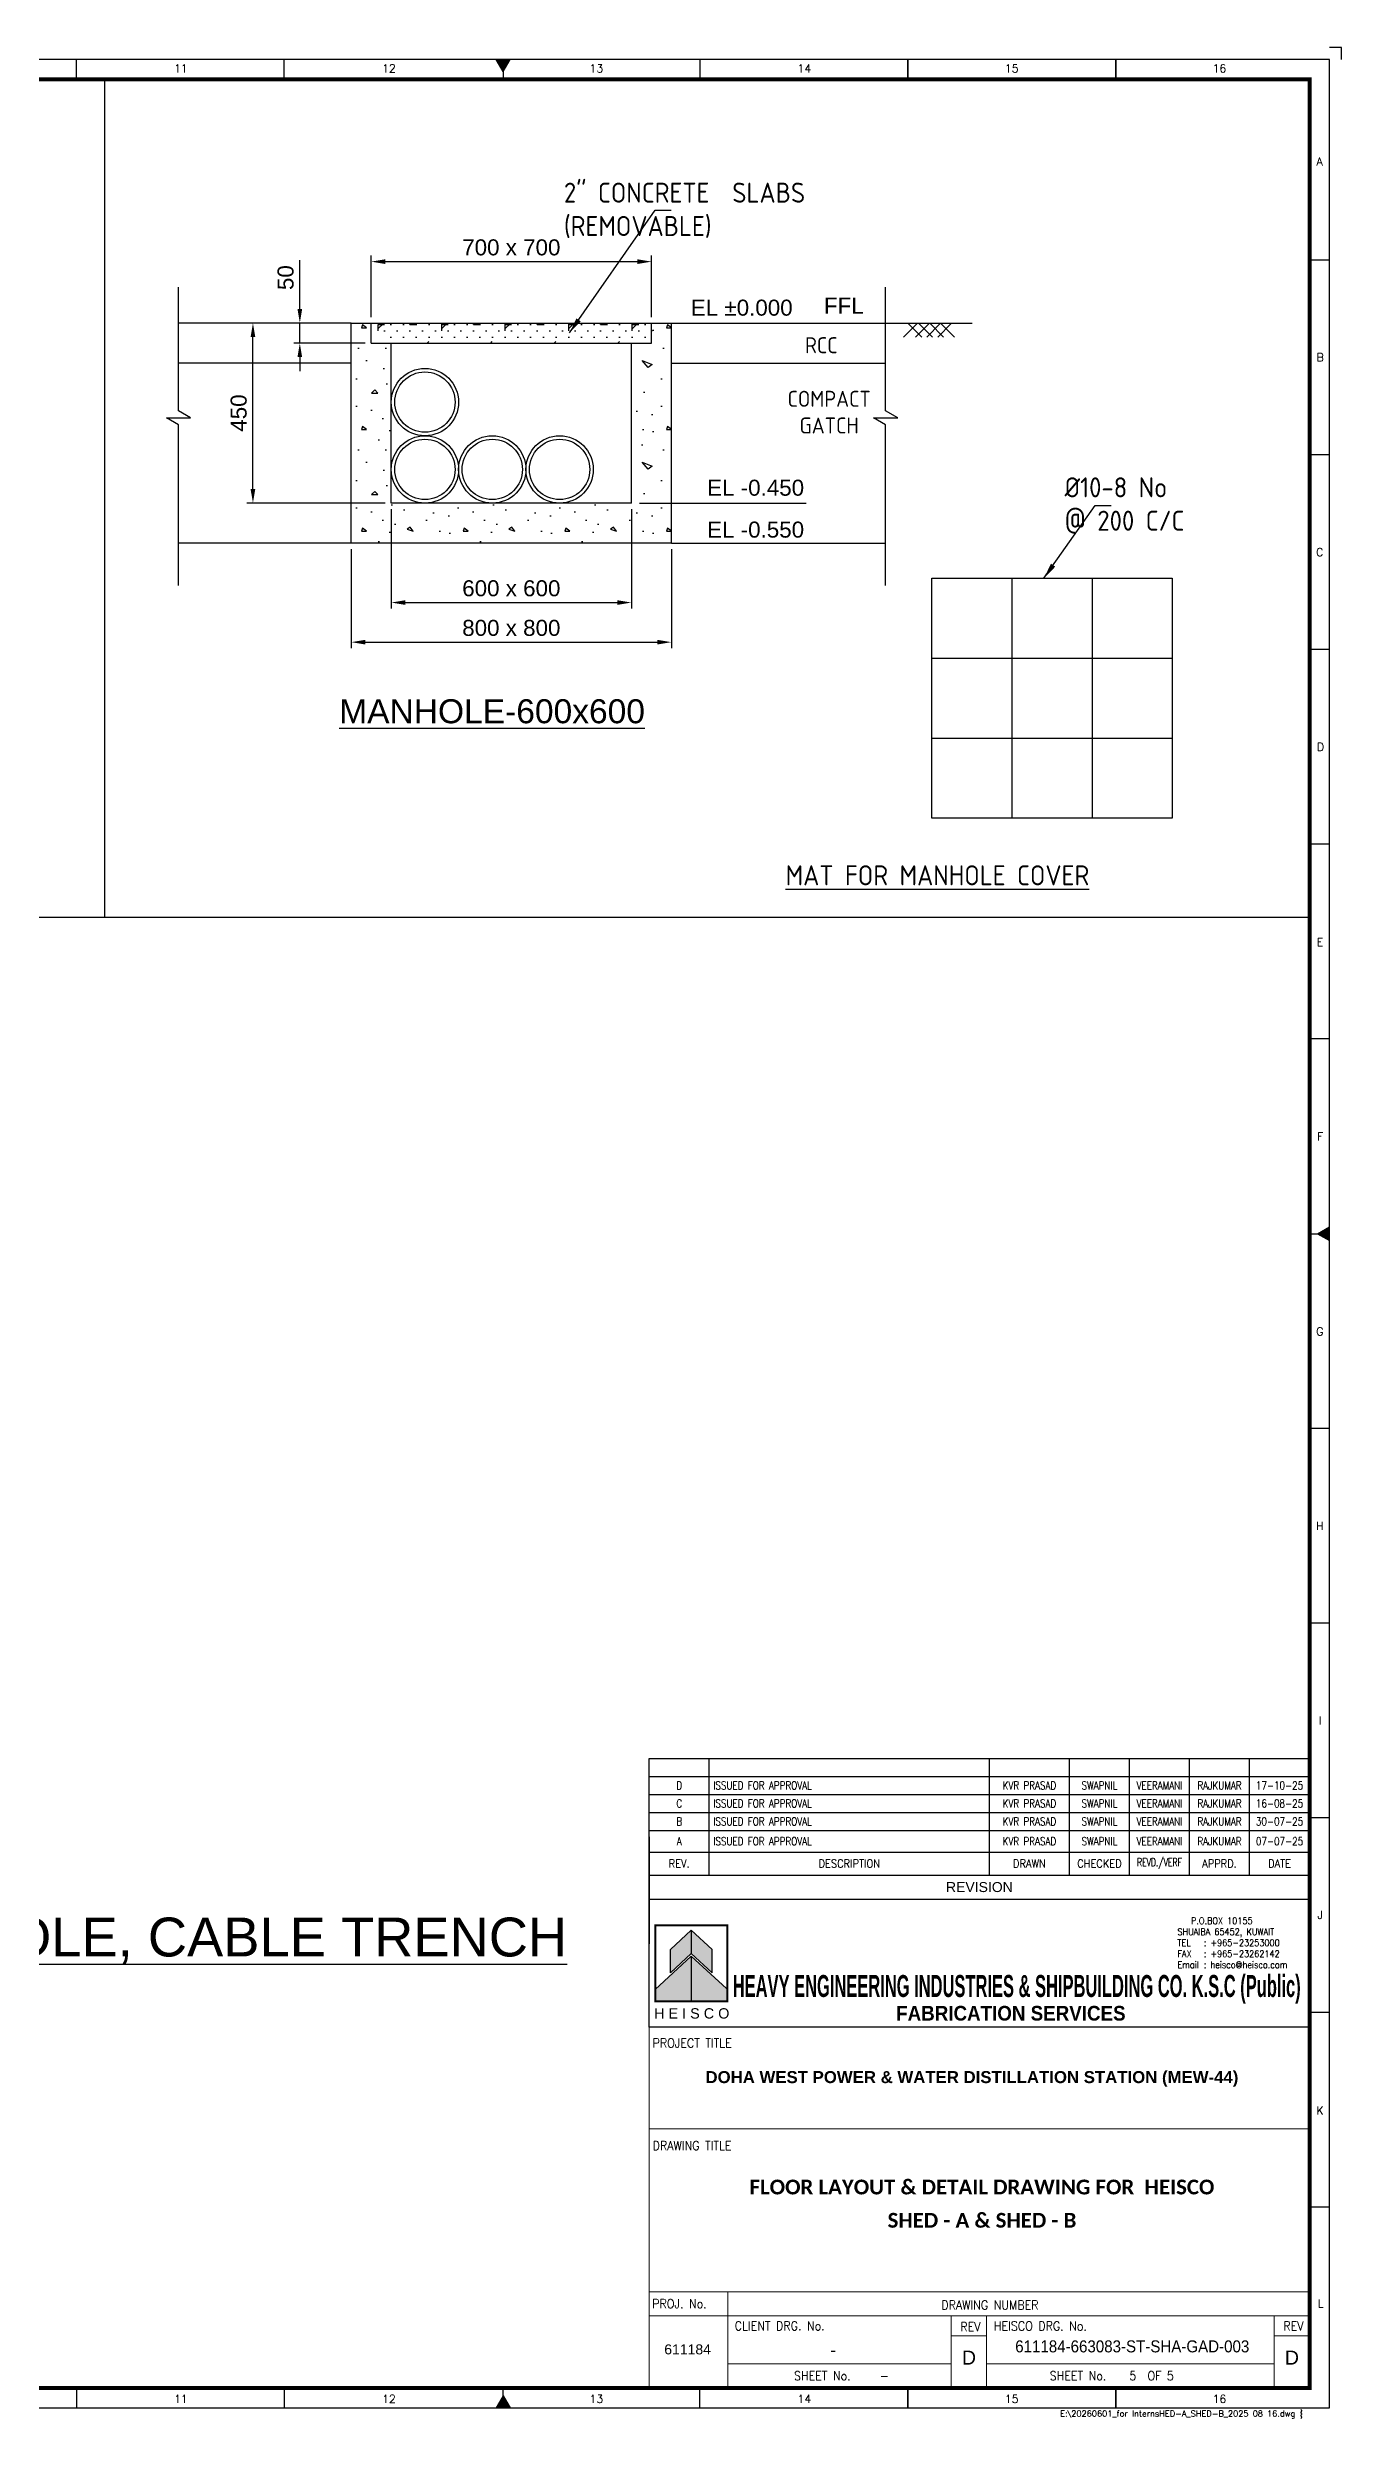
# Model space of a CAD drawing. Header units: millimetres. Extents: x -1055 to 11244, y -20673 to 2560.
# Drawn here: x 4517 to 4840, y 0 to 593 of the extents above; entities that cross this region are included whole.
import ezdxf
from ezdxf.enums import TextEntityAlignment as Align

# ---------------------------------------------------------------- set-up
doc = ezdxf.new("R2010")
doc.units = ezdxf.units.MM
for name, color, linetype in [('BORDER', 6, 'Continuous'), ('HEISCO', 7, 'Continuous'), ('TABLE', 4, 'Continuous')]:
    doc.layers.add(name, color=color, linetype=linetype)
doc.styles.add('ACISOTS', font='isocp.shx')
doc.styles.add('arial', font='arial.ttf')
doc.styles.add('HEISCO', font='ariblk.ttf')
doc.styles.add('HEISCO.', font='arial.ttf')
doc.styles.add('LOGO', font='ROMANS.SHX')
doc.styles.add('ROMANS', font='romans.shx', dxfattribs={"width": 0.8})
doc.styles.get("Standard").update_dxf_attribs({"font": 'arial.ttf'})
doc.dimstyles.new('ISO-25', dxfattribs={"dimtxt": 4, "dimasz": 3.5, "dimexe": 1.5, "dimexo": 1.5, "dimgap": 1.5, "dimtad": 1, "dimtxsty": 'Standard', "dimcen": 0, "dimadec": 0, "dimazin": 0, "dimtfac": 1, "dimtmove": 0, "dimatfit": 3, "dimfxl": 1, "dimarcsym": 0})

# ---------------------------------------------------------------- blocks, each defined once
blk = doc.blocks.new('A1B')
at = {"layer": 'BORDER', "color": 1}
for p, q in [((523.88, 585), (523.88, 590)), ((575.81, 585), (575.81, 590)), ((679.69, 590), (679.69, 585)), ((731.63, 590), (731.63, 585)), ((731.63, 585), (731.63, 590)), ((731.63, 590), (731.63, 585)), ((783.56, 590), (783.56, 585)), ((783.56, 585), (783.56, 590)), ((837, 539.83), (832, 539.83)), ((837, 491.17), (832, 491.17)), ((837, 442.5), (832, 442.5)), ((837, 393.84), (832, 393.84)), ((837, 345.17), (832, 345.17)), ((837, 247.84), (832, 247.84)), ((837, 199.17), (832, 199.17)), ((837, 150.51), (832, 150.51)), ((837, 101.84), (832, 101.84)), ((837, 53.17), (832, 53.17)), ((523.88, 8), (523.88, 3)), ((575.81, 8), (575.81, 3)), ((679.69, 3), (679.69, 8)), ((731.63, 3), (731.63, 8)), ((731.63, 8), (731.63, 3)), ((731.63, 3), (731.63, 8)), ((783.56, 3), (783.56, 8)), ((783.56, 8), (783.56, 3))]:
    blk.add_line(p, q, dxfattribs=at)
at = {"layer": 'BORDER'}
for p, q in [((630.5, 587), (628.77, 590)), ((630.5, 590), (630.5, 585)), ((630.5, 587), (632.23, 590)), ((832, 296.5), (837, 296.5)), ((834, 296.5), (837, 298.23)), ((834, 296.5), (837, 294.77)), ((630.5, 6), (628.77, 3)), ((630.5, 3), (630.5, 8)), ((630.5, 6), (632.23, 3))]:
    blk.add_line(p, q, dxfattribs=at)
at = {"layer": 'BORDER', "color": 1}
blk.add_lwpolyline([(840, 590), (840, 593), (837, 593)], dxfattribs=at)
at = {"layer": 'BORDER'}
blk.add_lwpolyline([(837, 3), (837, 590), (3, 590), (3, 3)], close=True, dxfattribs=at)
at = {"layer": 'BORDER', "const_width": 1}
blk.add_lwpolyline([(8, 8), (832, 8), (832, 585), (8, 585)], close=True, dxfattribs=at)
at = {"layer": 'BORDER'}
for points in [[(632.23, 590), (628.77, 590), (630.5, 587)], [(837, 298.23), (837, 294.77), (834, 296.5)], [(632.23, 3), (628.77, 3), (630.5, 6)]]:
    blk.add_solid(points, dxfattribs=at)
at = {"color": 11, "insert": (830.38, 1.34), "char_height": 1.5, "width": 401.355, "attachment_point": 6, "style": 'ROMANS'}
blk.add_mtext('{\\W1;\\C1;E:\\20260601_for Interns\\SHED-A_SHED-B_2025 08 16.dwg }', dxfattribs=at)
at = {"layer": 'BORDER', "color": 1, "style": 'ROMANS'}
for s, p in [('11', (549.97, 586.75)), ('12', (601.96, 586.75)), ('13', (653.79, 586.75)), ('14', (705.77, 586.75)), ('15', (757.56, 586.75)), ('16', (809.48, 586.75)), ('A', (834.52, 563.52)), ('B', (834.65, 514.55)), ('C', (834.51, 465.84)), ('D', (834.75, 417.17)), ('E', (834.61, 368.4)), ('F', (834.66, 319.81)), ('G', (834.56, 271.07)), ('H', (834.57, 222.46)), ('I', (834.69, 173.82)), ('J', (834.67, 125.23)), ('K', (834.62, 76.36)), ('L', (834.8, 28.07)), ('11', (549.97, 4.25)), ('12', (601.96, 4.25)), ('13', (653.79, 4.25)), ('14', (705.77, 4.25)), ('15', (757.56, 4.25)), ('16', (809.48, 4.25))]:
    blk.add_text(s, height=2, dxfattribs=at).set_placement(p, align=Align.CENTER)
blk = doc.blocks.new('A$7E971E1F2812A')
for radius in [8.414, 7.535]:
    blk.add_circle((8.414, 8.414), radius)
blk = doc.blocks.new('*D27828')
at = {"color": 0, "lineweight": -2}
for p, q in [((4602.56, 477.61), (4602.56, 452.75)), ((4662.56, 477.61), (4662.56, 452.75)), ((4606.06, 454.25), (4659.06, 454.25))]:
    blk.add_line(p, q, dxfattribs=at)
at = {"color": 0}
for points in [[(4606.06, 454.83), (4606.06, 453.67), (4602.56, 454.25)], [(4659.06, 453.67), (4659.06, 454.83), (4662.56, 454.25)]]:
    blk.add_solid(points, dxfattribs=at)
at = {"layer": 'Defpoints', "color": 0}
for p in [(4602.56, 479.11), (4662.56, 479.11), (4662.56, 454.25)]:
    blk.add_point(p, dxfattribs=at)
at = {"color": 0, "insert": (4632.56, 457.79), "char_height": 4, "attachment_point": 5}
blk.add_mtext('600 x 600', dxfattribs=at)
blk = doc.blocks.new('*D27829')
at = {"color": 0, "lineweight": -2}
for p, q in [((4591.06, 524.11), (4566.5, 524.11)), ((4568, 482.61), (4568, 520.61)), ((4601.06, 479.11), (4566.5, 479.11))]:
    blk.add_line(p, q, dxfattribs=at)
at = {"color": 0}
for points in [[(4568.58, 520.61), (4567.41, 520.61), (4568, 524.11)], [(4567.41, 482.61), (4568.58, 482.61), (4568, 479.11)]]:
    blk.add_solid(points, dxfattribs=at)
at = {"layer": 'Defpoints', "color": 0}
for p in [(4568, 524.11), (4592.56, 524.11), (4602.56, 479.11)]:
    blk.add_point(p, dxfattribs=at)
at = {"color": 0, "insert": (4564.45, 501.61), "char_height": 4, "attachment_point": 5, "rotation": 90}
blk.add_mtext('450', dxfattribs=at)
blk = doc.blocks.new('*D27830')
at = {"color": 0, "lineweight": -2}
for p, q in [((4579.71, 527.61), (4579.71, 539.82)), ((4591.06, 524.11), (4578.21, 524.11)), ((4579.71, 519.11), (4579.71, 524.11)), ((4596.06, 519.11), (4578.21, 519.11)), ((4579.71, 515.61), (4579.71, 512.11))]:
    blk.add_line(p, q, dxfattribs=at)
at = {"color": 0}
for points in [[(4579.13, 527.61), (4580.29, 527.61), (4579.71, 524.11)], [(4580.29, 515.61), (4579.13, 515.61), (4579.71, 519.11)]]:
    blk.add_solid(points, dxfattribs=at)
at = {"layer": 'Defpoints', "color": 0}
for p in [(4579.71, 524.11), (4592.56, 524.11), (4597.56, 519.11)]:
    blk.add_point(p, dxfattribs=at)
at = {"color": 0, "insert": (4576.17, 535.46), "char_height": 4, "attachment_point": 5, "rotation": 90}
blk.add_mtext('50', dxfattribs=at)
blk = doc.blocks.new('*D27831')
at = {"color": 0, "lineweight": -2}
for p, q in [((4592.56, 467.61), (4592.56, 442.85)), ((4672.56, 467.61), (4672.56, 442.85)), ((4596.06, 444.35), (4669.06, 444.35))]:
    blk.add_line(p, q, dxfattribs=at)
at = {"color": 0}
for points in [[(4596.06, 444.93), (4596.06, 443.77), (4592.56, 444.35)], [(4669.06, 443.77), (4669.06, 444.93), (4672.56, 444.35)]]:
    blk.add_solid(points, dxfattribs=at)
at = {"layer": 'Defpoints', "color": 0}
for p in [(4592.56, 469.11), (4672.56, 469.11), (4672.56, 444.35)]:
    blk.add_point(p, dxfattribs=at)
at = {"color": 0, "insert": (4632.56, 447.89), "char_height": 4, "attachment_point": 5}
blk.add_mtext('800 x 800', dxfattribs=at)
blk = doc.blocks.new('*D27833')
at = {"color": 0, "lineweight": -2}
for p, q in [((4597.56, 525.61), (4597.56, 540.96)), ((4601.06, 539.46), (4664.06, 539.46)), ((4667.56, 525.61), (4667.56, 540.96))]:
    blk.add_line(p, q, dxfattribs=at)
at = {"color": 0}
for points in [[(4601.06, 540.04), (4601.06, 538.87), (4597.56, 539.46)], [(4664.06, 538.87), (4664.06, 540.04), (4667.56, 539.46)]]:
    blk.add_solid(points, dxfattribs=at)
at = {"layer": 'Defpoints', "color": 0}
for p in [(4667.56, 539.46), (4597.56, 524.11), (4667.56, 524.11)]:
    blk.add_point(p, dxfattribs=at)
at = {"color": 0, "insert": (4632.56, 543), "char_height": 4, "attachment_point": 5}
blk.add_mtext('\\pxt14,16;700 x 700', dxfattribs=at)
blk = doc.blocks.new('A$C61D9601B')
at = {"layer": 'HEISCO'}
for color, points in [(34, [(5.84, -8.9), (5.84, -15.38), (11.66, -10.02), (11.66, -3.54)]), (40, [(11.66, -3.54), (11.66, -10.02), (17.48, -15.38), (17.48, -8.9)]), (142, [(1.66, -19.99), (1.66, -23.3), (11.66, -23.3), (11.66, -10.78)]), (138, [(11.66, -10.78), (11.66, -23.3), (21.66, -23.3), (21.66, -19.99)])]:
    blk.add_hatch(color=color, dxfattribs=at).paths.add_polyline_path(points)
blk.add_line((11.66, -10.78), (11.66, -23.3))
blk.add_line((11.66, -10.78), (11.66, -23.3))
at = {"layer": 'HEISCO', "color": 142, "true_color": 0x00a8e1}
blk.add_line((11.66, -10.78), (1.66, -19.99), dxfattribs=at)
at = {"layer": 'HEISCO', "color": 138, "true_color": 0x004961}
for q in [(11.66, -23.3), (21.38, -19.73), (11.66, -23.3)]:
    blk.add_line((11.66, -10.78), q, dxfattribs=at)
at = {"layer": 'HEISCO', "color": 142, "true_color": 0x00a8e1, "const_width": 0.559}
blk.add_lwpolyline([(21.66, -23.3), (21.66, -2.17), (1.66, -2.17), (1.66, -23.3)], close=True, dxfattribs=at)
at = {"layer": 'HEISCO', "color": 34, "true_color": 0xa85400}
blk.add_lwpolyline([(5.84, -8.9), (11.66, -3.54), (11.66, -10.02), (5.84, -15.38)], close=True, dxfattribs=at)
at = {"layer": 'HEISCO', "color": 40, "true_color": 0xffc038}
blk.add_lwpolyline([(17.48, -8.9), (11.66, -3.54), (11.66, -10.02), (17.48, -15.38)], close=True, dxfattribs=at)
at = {"layer": 'HEISCO', "color": 7, "linetype": 'Continuous', "style": 'HEISCO.'}
blk.add_text('H E I S C O', height=2.8666, dxfattribs=at).set_placement((11.77, -26.65), align=Align.MIDDLE_CENTER)
blk = doc.blocks.new('165-HEISCO')
at = {"layer": 'HEISCO', "color": 6}
blk.add_lwpolyline([(0, 32), (165, 32), (165, 0), (0, 0)], close=True, dxfattribs=at)
at = {"layer": 'HEISCO', "xscale": 0.9, "yscale": 0.9, "zscale": 0.9}
blk.add_blockref('A$C61D9601B', (0.03, 27.46), dxfattribs=at)
at = {"layer": 'HEISCO', "color": 7, "linetype": 'ByBlock', "style": 'HEISCO', "width": 0.471616}
blk.add_text('HEAVY ENGINEERING INDUSTRIES & SHIPBUILDING CO. K.S.C (Public)', height=5.5, dxfattribs=at).set_placement((20.87, 7.57), (162.79, 7.57), align=Align.FIT)
at = {"layer": 'HEISCO', "color": 7, "linetype": 'ByBlock', "style": 'HEISCO', "width": 0.8}
blk.add_text('FABRICATION SERVICES', height=3.6667, dxfattribs=at).set_placement((90.37, 3.51), align=Align.MIDDLE_CENTER)
at = {"layer": 'HEISCO', "color": 3, "insert": (131.98, 27.45), "char_height": 1.65, "width": 30.9183, "attachment_point": 1, "style": 'LOGO'}
blk.add_mtext('\\pxsm1,ql;   {\\W0.9;P.O.BOX 10155\\P\\pt3,4;SHUAIBA 65452, KUWAIT \\P\\pt4;TEL^I: +965-23253000 \\PFAX^I: +965-23262142 \\PEmail^I: heisco@heisco.com}', dxfattribs=at)
blk = doc.blocks.new('*T29026')
at = {"layer": 'TABLE', "color": 4}
for p, q in [((0, 35.16), (165, 35.16)), ((0, 0), (0, 35.16)), ((15, 6), (15, 35.16)), ((85, 6), (85, 35.16)), ((105, 6), (105, 35.16)), ((120, 6), (120, 35.16)), ((135, 6), (135, 35.16)), ((150, 6), (150, 35.16)), ((165, 0), (165, 35.16)), ((0, 11.77), (165, 11.77)), ((0, 6), (15, 6)), ((0, 0), (165, 0))]:
    blk.add_line(p, q, dxfattribs=at)
at = {"layer": 'TABLE', "color": 8}
for p, q in [((0, 30.66), (165, 30.66)), ((0, 26.16), (165, 26.16)), ((0, 21.66), (165, 21.66)), ((0, 17.16), (165, 17.16))]:
    blk.add_line(p, q, dxfattribs=at)
at = {"layer": 'TABLE', "color": 0, "lineweight": -2}
blk.add_line((15, 6), (165, 6), dxfattribs=at)
at = {"layer": 'TABLE', "color": 7}
for s, insert, char_height, width, attachment_point, style in [('C', (7.5, 23.91), 2, 13, 5, 'ROMANS'), ('D', (7.5, 28.41), 2, 13, 5, 'ROMANS'), ('ISSUED FOR APPROVAL', (16, 28.41), 2, 68, 4, 'ROMANS'), ('ISSUED FOR APPROVAL', (16, 23.91), 2, 68, 4, 'ROMANS'), ('KVR PRASAD', (95, 28.41), 2, 18, 5, 'ROMANS'), ('KVR PRASAD', (95, 23.91), 2, 18, 5, 'ROMANS'), ('SWAPNIL', (112.5, 28.41), 2, 13, 5, 'ROMANS'), ('SWAPNIL', (112.5, 23.91), 2, 13, 5, 'ROMANS'), ('VEERAMANI', (127.5, 28.41), 2, 13, 5, 'ROMANS'), ('VEERAMANI', (127.5, 23.91), 2, 13, 5, 'ROMANS'), ('RAJKUMAR', (142.5, 28.41), 2, 13, 5, 'ROMANS'), ('RAJKUMAR', (142.5, 23.91), 2, 13, 5, 'ROMANS'), ('17-10-25', (157.5, 28.41), 2, 13, 5, 'ROMANS'), ('16-08-25', (157.5, 23.91), 2, 13, 5, 'ROMANS'), ('B', (7.5, 19.41), 2, 13, 5, 'ROMANS'), ('ISSUED FOR APPROVAL', (16, 19.41), 2, 68, 4, 'ROMANS'), ('KVR PRASAD', (95, 19.41), 2, 18, 5, 'ROMANS'), ('SWAPNIL', (112.5, 19.41), 2, 13, 5, 'ROMANS'), ('VEERAMANI', (127.5, 19.41), 2, 13, 5, 'ROMANS'), ('RAJKUMAR', (142.5, 19.41), 2, 13, 5, 'ROMANS'), ('30-07-25', (157.5, 19.41), 2, 13, 5, 'ROMANS'), ('{\\W0.9;REV.}', (7.5, 8.89), 2, 13, 5, 'ROMANS'), ('{\\W0.9;DESCRIPTION}', (50, 8.89), 2, 68, 5, 'ROMANS'), ('{\\W0.9;DRAWN}', (95, 8.89), 2, 18, 5, 'ROMANS'), ('{\\W0.9;CHECKED}', (112.5, 8.89), 2, 13, 5, 'ROMANS'), ('{\\W0.7;REVD./VERF}', (127.5, 8.89), 2, 13, 5, 'ROMANS'), ('{\\W0.9;APPRD.}', (142.5, 8.89), 2, 13, 5, 'ROMANS'), ('{\\W0.9;DATE}', (157.5, 8.89), 2, 13, 5, 'ROMANS'), ('{\\C7;REVISION}', (82.5, 3), 2.5, 163, 5, 'arial')]:
    blk.add_mtext(s, dxfattribs=dict(at, insert=insert, char_height=char_height, width=width, attachment_point=attachment_point, style=style))
at = {"layer": 'TABLE', "color": 3, "char_height": 2, "style": 'ROMANS'}
for s, insert, width, attachment_point in [('A', (7.5, 14.46), 13, 5), ('ISSUED FOR APPROVAL', (16, 14.46), 68, 4), ('KVR PRASAD', (95, 14.46), 18, 5), ('SWAPNIL', (112.5, 14.46), 13, 5), ('VEERAMANI', (127.5, 14.46), 13, 5), ('RAJKUMAR', (142.5, 14.46), 13, 5), ('07-07-25', (157.5, 14.46), 13, 5)]:
    blk.add_mtext(s, dxfattribs=dict(at, insert=insert, width=width, attachment_point=attachment_point))

msp = doc.modelspace()

# ---------------------------------------------------------------- hatches: boundary and pattern name
at = {"transparency": 33554687}
h = msp.add_hatch(dxfattribs=at)
h.set_pattern_fill('CONC', color=256)
h.set_pattern_definition([(0, (8055.588, -26888.833), (0, 25.4), [0, -25.4]), (0, (8055.842, -26897.723), (0, 25.4), [0, -25.4]), (0, (8056.604, -26884.007), (0, 25.4), [0, -25.4]), (338.19859, (8043.3963, -26891.881), (76.2, -25.4), [2.735664, -134.047522]), (216.869898, (8045.9363, -26892.897), (76.2, 50.8), [1.27, -125.73]), (130.601295, (8044.9203, -26893.659), (127, -152.4), [2.341764, -231.834665]), (206.56505, (8036.538, -26896.707), (-25.4, -25.4), [0.567961, -56.228165]), (326.309932, (8036.03, -26896.961), (50.8, -25.4), [0.91581, -90.665192]), (108.43495, (8036.792, -26897.469), (-25.4, 50.8), [0.803219, -79.518634]), (225, (8052.794, -26899.247), (-4e-15, -25.4), [1.07763, -34.843394]), (0, (8052.032, -26900.01), (25.4, 25.4), [1.524, -23.876]), (135, (8053.556, -26900.009), (-25.4, 2e-15), [1.07763, -34.843394]), (251.56505, (8049.746, -26882.991), (25.4, 50.8), [0.803219, -79.518634]), (0, (8049.492, -26883.753), (25.4, 25.4), [1.27, -24.13]), (143.130102, (8050.7623, -26883.753), (-76.2, 50.8), [1.27, -125.73]), (213.690068, (8036.284, -26882.737), (50.8, 25.4), [0.91581, -90.665192]), (341.56505, (8035.522, -26883.245), (-50.8, 25.4), [1.606437, -78.715416]), (126.869898, (8037.0463, -26883.753), (50.8, -76.2), [1.27, -125.73]), (0, (8043.65, -26883.753), (0, 25.4), [0, -25.4]), (0, (8036.792, -26890.357), (0, 25.4), [0, -25.4]), (0, (8043.904, -26899.755), (0, 25.4), [0, -25.4]), (0, (8050.762, -26891.88), (0, 25.4), [0, -25.4]), (0, (8043.396, -26887.563), (0, 25.4), [0, -25.4]), (0, (8037.808, -26886.8), (0, 25.4), [0, -25.4]), (0, (8040.094, -26888.325), (0, 25.4), [0, -25.4]), (0, (8039.078, -26894.42), (0, 25.4), [0, -25.4]), (0, (8032.982, -26893.405), (0, 25.4), [0, -25.4]), (0, (8033.236, -26887.563), (0, 25.4), [0, -25.4]), (0, (8032.474, -26881.975), (0, 25.4), [0, -25.4]), (0, (8040.348, -26880.96), (0, 25.4), [0, -25.4]), (0, (8045.936, -26879.943), (0, 25.4), [0, -25.4]), (0, (8054.826, -26880.96), (0, 25.4), [0, -25.4]), (0, (8048.73, -26888.833), (0, 25.4), [0, -25.4]), (0, (8046.19, -26884.26), (0, 25.4), [0, -25.4]), (0, (8048.222, -26896.453), (0, 25.4), [0, -25.4]), (0, (8040.602, -26897.723), (0, 25.4), [0, -25.4]), (0, (8048.222, -26903.31), (0, 25.4), [0, -25.4]), (0, (8039.84, -26901.787), (0, 25.4), [0, -25.4]), (0, (8031.712, -26902.55), (0, 25.4), [0, -25.4]), (0, (8034.76, -26903.82), (0, 25.4), [0, -25.4]), (0, (8035.014, -26900.263), (0, 25.4), [0, -25.4]), (0, (8052.032, -26904.327), (0, 25.4), [0, -25.4]), (0, (8055.08, -26893.913), (0, 25.4), [0, -25.4]), (0, (8053.81, -26886.293), (0, 25.4), [0, -25.4]), (0, (8042.126, -26904.58), (0, 25.4), [0, -25.4])])
h.paths.add_polyline_path([(4672.563957, 524.105601), (4667.563957, 524.105601), (4667.563957, 519.105601), (4662.563957, 519.105601), (4662.563957, 479.105601), (4602.563957, 479.105601), (4602.563957, 519.105601), (4597.563957, 519.105601), (4597.563957, 524.105601), (4592.563957, 524.105601), (4592.563957, 469.105601), (4672.563957, 469.105601)])
h.paths.add_polyline_path([(4572.124851, 531.605601), (4572.124851, 539.321835), (4580.209435, 539.321835), (4580.209435, 531.605601)], flags=9)
h.paths.add_polyline_path([(4560.412342, 496.113104), (4560.412342, 507.098097), (4568.496926, 507.098097), (4568.496926, 496.113104)], flags=9)
h.paths.add_polyline_path([(4637.149223, 451.934615), (4647.978691, 451.934615), (4647.978691, 443.850031), (4637.149223, 443.850031)], flags=9)
h.paths.add_polyline_path([(4627.141037, 461.833947), (4637.986876, 461.833947), (4637.986876, 453.749363), (4627.141037, 453.749363)], flags=9)
h = msp.add_hatch(dxfattribs=at)
h.set_pattern_fill('CONC3', color=256, scale=0.25)
h.set_pattern_definition([(0, (8034.633, -26901.914), (0, 15.875), [1.5875, -14.2875]), (0, (8039.396, -26898.739), (0, 15.875), [1.5875, -14.2875]), (0, (8036.221, -26892.389), (0, 15.875), [1.5875, -6.35, 1.5875, -6.35]), (90, (8034.633, -26901.914), (-15.875, 1e-15), [1.5875, -14.2875]), (90, (8036.221, -26892.389), (-15.875, 1e-15), [1.5875, -14.2875]), (90, (8040.983, -26898.739), (-15.875, 1e-15), [1.5875, -14.2875]), (90, (8044.158, -26893.976), (-15.875, 1e-15), [1.5875, -14.2875]), (135, (8036.221, -26901.914), (-15.8752968, 9e-16), [2.24536, -20.2057]), (135, (8037.808, -26892.389), (-15.8752968, 9e-16), [2.24536, -20.2057]), (45, (8039.396, -26898.739), (0, 15.8752968), [2.24536, -4.490085, 2.24536, -13.470255]), (0, (8028.2833, -26905.089), (1.5875, 1.5875), [-3.175, 0])])
h.paths.add_polyline_path([(4649.133827, 524.105601), (4597.563957, 524.105601), (4597.563957, 519.105601), (4667.563957, 519.105601), (4667.563957, 524.105601)])

# ---------------------------------------------------------------- linework, layer by layer
for p, q in [((4530.880067, 585), (4530.880067, 375.58364)), ((4592.563957, 524.105601), (4549.398607, 524.105601)), ((4592.563957, 524.105601), (4672.563957, 524.105601)), ((4592.563957, 469.105601), (4592.563957, 524.105601)), ((4597.563957, 519.105601), (4597.563957, 524.105601)), ((4667.563957, 519.105601), (4667.563957, 524.105601)), ((4672.563957, 524.105601), (4726.085725, 524.105601)), ((4672.563957, 469.105601), (4672.563957, 524.105601)), ((4726.085725, 524.105601), (4747.687244, 524.105601)), ((4734.027974, 524.105601), (4730.532975, 520.610602)), ((4731.656183, 524.105601), (4735.151182, 520.610602)), ((4737.036099, 524.105601), (4733.5411, 520.610602)), ((4734.288292, 524.105601), (4737.783291, 520.610602)), ((4739.841754, 524.105601), (4736.346755, 520.610602)), ((4737.093947, 524.105601), (4740.588946, 520.610602)), ((4742.58956, 524.105601), (4739.094561, 520.610602)), ((4739.841754, 524.105601), (4743.336752, 520.610602)), ((4597.563957, 519.105601), (4667.563957, 519.105601)), ((4602.563957, 479.105601), (4602.563957, 519.105601)), ((4662.563957, 479.105601), (4662.563957, 519.105601)), ((4592.563957, 514.105601), (4549.398607, 514.105601)), ((4672.563957, 514.105601), (4726.085725, 514.105601)), ((4662.563957, 479.105601), (4602.563957, 479.105601)), ((4664.563957, 479.105601), (4706.221766, 479.105601)), ((4592.563957, 469.105601), (4549.398607, 469.105601)), ((4672.563957, 469.105601), (4592.563957, 469.105601)), ((4672.563957, 469.105601), (4726.085725, 469.105601)), ((4737.662731, 400.317442), (4737.662731, 460.317442)), ((4737.662731, 460.317442), (4797.662731, 460.317442)), ((4757.662731, 460.317442), (4757.662731, 400.317442)), ((4777.662731, 460.317442), (4777.662731, 400.317442)), ((4797.662731, 460.317442), (4797.662731, 400.317442)), ((4737.662731, 440.317442), (4797.662731, 440.317442)), ((4737.662731, 420.317442), (4797.662731, 420.317442)), ((4797.662731, 400.317442), (4737.662731, 400.317442)), ((4008.015545, 375.58364), (4832.015545, 375.58364))]:
    msp.add_line(p, q)
for points in [[(4549.398607, 458.500201), (4549.398607, 498.692141), (4546.381112, 500.416424), (4552.416103, 500.416424), (4549.398607, 502.140707), (4549.398607, 533.08971)], [(4726.085725, 458.500201), (4726.085725, 498.692141), (4723.068229, 500.416424), (4729.10322, 500.416424), (4726.085725, 502.140707), (4726.085725, 533.08971)]]:
    msp.add_lwpolyline(points)
at = {"layer": 'BORDER'}
for p, q in [((4667.015545, 165.335934), (4832.015545, 165.335934)), ((4667.015545, 145.711899), (4667.015545, 118.971188)), ((4832.015545, 145.711899), (4832.015545, 118.971188)), ((4667.015545, 130.149027), (4832.015545, 130.149027))]:
    msp.add_line(p, q, dxfattribs=at)
at = {"layer": 'BORDER', "color": 8, "lineweight": 0}
for p, q in [((4742.50144, 21), (4751.319325, 21)), ((4823.19766, 21), (4832.015545, 21))]:
    msp.add_line(p, q, dxfattribs=at)
at = {"layer": 'BORDER', "color": 6, "lineweight": 0}
msp.add_lwpolyline([(4667.015545, 98.149027), (4832.015545, 98.149027), (4832.015545, 8), (4667.015545, 8)], close=True, dxfattribs=at)
for points in [[(4667.015545, 72.800803), (4832.015545, 72.800803)], [(4667.015545, 32), (4832.015545, 32)], [(4686.682286, 32), (4686.682286, 8)], [(4667.015545, 26), (4832.015545, 26)], [(4742.50144, 26), (4742.50144, 8)], [(4751.319325, 26), (4751.319325, 8)], [(4823.19766, 26), (4823.19766, 8)]]:
    msp.add_lwpolyline(points, dxfattribs=at)
at = {"layer": 'BORDER', "color": 8, "lineweight": 0}
for points in [[(4686.682286, 14), (4742.50144, 14)], [(4751.319325, 14), (4823.19766, 14)]]:
    msp.add_lwpolyline(points, dxfattribs=at)

# ---------------------------------------------------------------- block references
for name, p in [('A1B', (4000.015545, 0)), ('A$7E971E1F2812A', (4602.563957, 495.933601)), ('A$7E971E1F2812A', (4602.563957, 479.105601)), ('A$7E971E1F2812A', (4619.391957, 479.105601)), ('A$7E971E1F2812A', (4636.219957, 479.105601)), ('*T29026', (4667.015545, 130.177839))]:
    msp.add_blockref(name, p)
at = {"layer": 'HEISCO'}
msp.add_blockref('165-HEISCO', (4667.015545, 98.149027), dxfattribs=at)

# ---------------------------------------------------------------- texts
at = {"color": 130}
for s, height, p in [('EL %%p0.000', 4, (4677.419105, 527.954306)), ('EL -0.450', 4, (4681.489797, 482.954306)), ('EL -0.550', 4, (4681.489797, 472.477224)), ('%%UMANHOLE-600x600', 6, (4589.557407, 427.078696)), ('%%UMANHOLE, CABLE TRENCH', 9.7125, (4467.106628, 120.703537))]:
    msp.add_text(s, height=height, dxfattribs=at).set_placement(p, align=Align.MIDDLE_LEFT)
at = {"attachment_point": 5, "style": 'ACISOTS'}
for s, insert, char_height in [('\\pxql;2" CONCRETE  SLABS\\P(REMOVABLE)', (4675.84199, 552.284603), 5), ('RCC', (4710.013368, 518.567588), 4), ('COMPACT\\PGATCH', (4711.978473, 501.832607), 4), ('\\pxql;%%C10-8 No\\P@ 200 C/C', (4785.776612, 478.513451), 5), ('\\pxql;{\\LMAT FOR MANHOLE COVER}', (4739.043146, 386.068565), 5)]:
    msp.add_mtext(s, dxfattribs=dict(at, insert=insert, char_height=char_height))
at = {"color": 130, "insert": (4715.655182, 528.45719), "char_height": 4, "attachment_point": 5}
msp.add_mtext('FFL', dxfattribs=at)
at = {"layer": 'BORDER', "color": 3, "style": 'ROMANS', "width": 0.9}
for s, p in [('PROJECT TITLE', (4667.851143, 93.08326)), ('DRAWING TITLE', (4667.878168, 67.457687)), ('PROJ. No.', (4667.755568, 27.940783)), ('DRAWING NUMBER', (4740.00494, 27.592499)), ('CLIENT DRG. No.', (4688.38736, 22.395512)), ('HEISCO DRG. No.', (4753.142348, 22.375753)), ('SHEET No.    -', (4703.21382, 9.923751)), ('SHEET No.   5  OF 5', (4767.099963, 9.923751))]:
    msp.add_text(s, height=2.25, dxfattribs=at).set_placement(p)
for p in [(4747.290674, 22.169694), (4827.986894, 22.380855)]:
    msp.add_text('REV', height=2.25, dxfattribs=at).set_placement(p, align=Align.CENTER)
at = {"layer": 'BORDER', "color": 7, "style": 'arial'}
for s, insert, char_height, width, attachment_point in [('{\\fArial|b1|i0|c0|p34;DOHA WEST POWER & WATER DISTILLATION STATION (MEW-44)}', (4747.654508, 85.242694), 3, 163.24464911, 5), ('{\\fCalibri|b1|i0|c0|p2;\\H1.2308x;FLOOR LAYOUT & DETAIL DRAWING FOR  HEISCO}', (4750.163141, 58.199416), 3, 163.24464911, 5), ('{\\fCalibri|b1|i0|c0|p2;\\H1.2308x;SHED - A & SHED - B}', (4750.163141, 49.880143), 3, 163.24464911, 5), ('611184', (4676.608387, 18.88991), 2.5, 24.94987634, 2), ('{\\W0.9;611184-663083-ST-SHA-GAD-003}', (4787.718106, 19.891511), 3, 8.71435516, 2), ('-', (4712.974865, 18.997342), 3, 47.48534094, 2), ('D', (4746.914068, 15.58733), 3.5, 6.29727831, 5), ('D', (4827.610289, 15.58733), 3.5, 8.40928889, 5)]:
    msp.add_mtext(s, dxfattribs=dict(at, insert=insert, char_height=char_height, width=width, attachment_point=attachment_point))

# ---------------------------------------------------------------- dimensions: what is measured, and where the dimension line sits
dim = msp.add_linear_dim(base=(4667.563957, 539.45572), p1=(4597.563957, 524.105601), p2=(4667.563957, 524.105601), text='\\pxt14,16;<> x 700', dimstyle='ISO-25', override={"dimtxt": 4, "dimdec": 0, "dimlfac": 10, "dimtxsty": 'Standard'})
dim.commit()
dim.dimension.update_dxf_attribs({"geometry": '*D27833', "text_midpoint": (4632.563957, 542.998012)})
dim = msp.add_linear_dim(base=(4579.709435, 524.105601), p1=(4597.563957, 519.105601), p2=(4592.563957, 524.105601), angle=90, dimstyle='ISO-25', override={"dimtxt": 4, "dimdec": 0, "dimlfac": 10})
dim.commit()
dim.dimension.update_dxf_attribs({"geometry": '*D27830', "text_midpoint": (4576.167143, 535.463718)})
dim = msp.add_linear_dim(base=(4567.996926, 524.105601), p1=(4602.563957, 479.105601), p2=(4592.563957, 524.105601), angle=90, dimstyle='ISO-25', override={"dimtxt": 4, "dimdec": 0, "dimlfac": 10})
dim.commit()
dim.dimension.update_dxf_attribs({"geometry": '*D27829', "text_midpoint": (4567.996926, 501.605601), "dimtype": 160})
for base, p1, p2, text, picture, middle in [((4662.563957, 454.249363), (4602.563957, 479.105601), (4662.563957, 479.105601), '<> x 600', '*D27828', (4632.563957, 454.249363)), ((4672.563957, 444.350031), (4592.563957, 469.105601), (4672.563957, 469.105601), '<> x 800', '*D27831', (4632.563957, 444.350031))]:
    dim = msp.add_linear_dim(base=base, p1=p1, p2=p2, text=text, dimstyle='ISO-25', override={"dimtxt": 4, "dimdec": 0, "dimlfac": 10, "dimtxsty": 'Standard'})
    dim.commit()
    dim.dimension.update_dxf_attribs({"geometry": picture, "text_midpoint": middle, "dimtype": 160})

# ---------------------------------------------------------------- leaders
for points in [[(4647.08066, 521.63071), (4668.513348, 552.287312), (4672.513348, 552.287312)], [(4765.639972, 460.317442), (4778.447969, 478.516159), (4782.447969, 478.516159)]]:
    msp.add_leader(points, dimstyle='ISO-25', override={"dimasz": 4, "dimgap": 1.5, "dimtad": 0})

doc.saveas('drawing.dxf')
